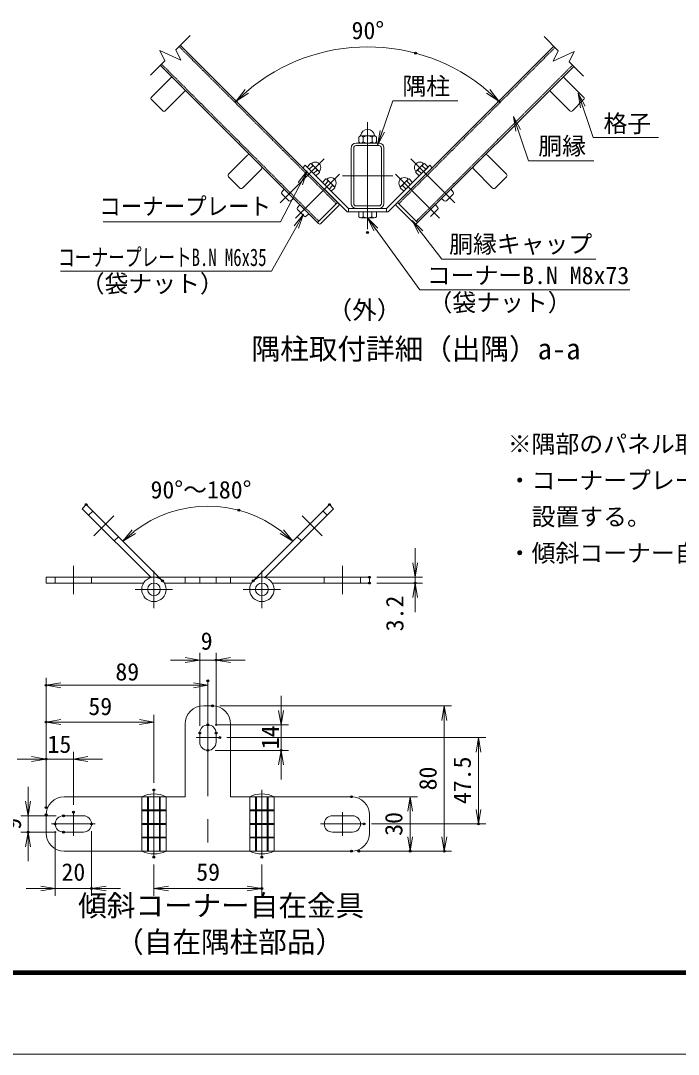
# Model space of a CAD drawing. Units: millimetres, scale not verified, with parts at other scales. Extents: x -4200 to 4200, y -2970 to 2970.
# Drawn here: x 560 to 2369, y -2970 to -126 of the extents above; entities that cross this region are included whole.
import ezdxf
from ezdxf.enums import TextEntityAlignment as Align

# ---------------------------------------------------------------- set-up
doc = ezdxf.new("R2010")
doc.units = ezdxf.units.MM
doc.header["$LTSCALE"] = 10
doc.header["$PDMODE"] = 32
doc.header["$PDSIZE"] = 5
doc.linetypes.add('USER1', pattern=[50.8, 31.75, -6.35, 6.35, -6.35])
doc.linetypes.add('USER2', pattern=[0.375, 0.25, -0.125])
for name, color, linetype, lineweight in [('0-0_D-STR1', 1, 'Continuous', 18), ('0-1_D-BMK', 2, 'USER1', 13), ('0-5_D-STR3', 3, 'Continuous', 13), ('0-6_D-STR-DIM', 7, 'Continuous', 13), ('0-7_0', 7, 'Continuous', 18), ('0-9_D-TTL-TXT', 7, 'Continuous', 18), ('0-A_D-STR-TXT', 7, 'Continuous', 13), ('0-B_D-TTL', 7, 'Continuous', 18)]:
    doc.layers.add(name, color=color, linetype=linetype, lineweight=lineweight)
doc.layers.add('0-8_Defpoints', color=253, linetype='Continuous')
doc.styles.add('ＭＳ ゴシック', font='')
doc.styles.get('ＭＳ ゴシック').set_extended_font_data('MS Gothic')

# ---------------------------------------------------------------- blocks, each defined once
blk = doc.blocks.new('_Open')
at = {"layer": '0-7_0'}
blk.add_line((-10, 1.667), (0, 0), dxfattribs=at)
blk.add_lwpolyline([(-10, -1.667), (0, 0), (-10, 0)], dxfattribs=at)

msp = doc.modelspace()

# ---------------------------------------------------------------- linework, layer by layer
at = {"layer": '0-0_D-STR1', "linetype": 'USER2'}
for p, q in [((996.15, -197.33), (1428.37, -629.55)), ((2029.95, -200), (1600.4, -629.55)), ((947.78, -245.7), (1380, -677.92)), ((2078.32, -248.37), (1648.77, -677.92))]:
    msp.add_line(p, q, dxfattribs=at)
at = {"layer": '0-0_D-STR1'}
for p, q in [((999.55, -193.94), (1431.77, -626.16)), ((2026.56, -196.61), (1597.01, -626.16)), ((944.39, -249.09), (1376.61, -681.31)), ((2081.71, -251.76), (1652.16, -681.31)), ((972.07, -283.99), (919.89, -336.17)), ((2056.7, -283.99), (2108.89, -336.17)), ((1010.26, -322.17), (958.07, -374.36)), ((2018.52, -322.17), (2070.7, -374.36)), ((919.89, -343.39), (950.86, -374.36)), ((2108.89, -343.39), (2077.91, -374.36)), ((1469.39, -476.45), (1469.39, -628.85)), ((1476.29, -476.45), (1476.29, -628.85)), ((1483.19, -462.65), (1545.59, -462.65)), ((1483.19, -469.55), (1545.59, -469.55)), ((1552.49, -628.85), (1552.49, -476.45)), ((1559.39, -628.85), (1559.39, -476.45)), ((1184.21, -496.12), (1132.02, -548.31)), ((1844.57, -496.12), (1896.75, -548.31)), ((1222.39, -534.31), (1170.21, -586.49)), ((1806.39, -534.31), (1858.57, -586.49)), ((1132.02, -555.52), (1162.99, -586.49)), ((1896.75, -555.52), (1865.78, -586.49)), ((1896.75, -555.52), (1865.78, -586.49)), ((1483.19, -635.75), (1545.59, -635.75)), ((1483.19, -642.65), (1545.59, -642.65))]:
    msp.add_line(p, q, dxfattribs=at)
for centre, radius, start, end in [((975.68, -287.6), 5.1, 45, 135), ((975.68, -287.6), 5.1, 45, 135), ((2053.09, -287.6), 5.1, 45, 135), ((2053.09, -287.6), 5.1, 45, 135), ((923.5, -339.78), 5.1, 134.99942, 225), ((1006.65, -318.57), 5.1, 314.99941, 45), ((1006.65, -318.57), 5.1, 314.99941, 45), ((2022.12, -318.57), 5.1, 135, 225.00059), ((2022.12, -318.57), 5.1, 135, 225.00059), ((2105.28, -339.78), 5.1, 315, 45.00058), ((954.47, -370.75), 5.1, 225, 314.99941), ((2074.31, -370.75), 5.1, 225.00059, 315), ((1483.19, -476.45), 13.8, 90.00002, 179.99999), ((1483.19, -476.45), 6.9, 90.00002, 179.99999), ((1545.59, -476.45), 13.8, 0, 90.00002), ((1545.59, -476.45), 6.9, 0, 90.00002), ((1187.81, -499.73), 5.1, 45, 135), ((1187.81, -499.73), 5.1, 45, 135), ((1840.96, -499.73), 5.1, 45, 135), ((1840.96, -499.73), 5.1, 45, 135), ((1218.78, -530.7), 5.1, 314.99941, 45), ((1218.78, -530.7), 5.1, 314.99941, 45), ((1809.99, -530.7), 5.1, 135, 225.00059), ((1809.99, -530.7), 5.1, 135, 225.00059), ((1135.63, -551.91), 5.1, 134.99942, 225), ((1893.15, -551.91), 5.1, 315, 45.00058), ((1893.15, -551.91), 5.1, 315, 45.00058), ((1166.6, -582.88), 5.1, 225, 314.99941), ((1862.18, -582.88), 5.1, 225.00059, 315), ((1862.18, -582.88), 5.1, 225.00059, 315), ((1483.19, -628.85), 13.8, 179.99999, 270.00002), ((1483.19, -628.85), 6.9, 179.99999, 270.00002), ((1545.59, -628.85), 6.9, 270.00002, 0), ((1545.59, -628.85), 13.8, 270.00002, 0)]:
    msp.add_arc(centre, radius, start, end, dxfattribs=at)
at = {"layer": '0-1_D-BMK'}
for p, q in [((1514.39, -405.47), (1514.39, -699.94)), ((1395.02, -505.92), (1273.77, -627.18)), ((1633.75, -505.92), (1755, -627.18)), ((1437.45, -548.35), (1316.2, -669.6)), ((1445.09, -552.71), (1583.69, -552.71)), ((1591.33, -548.35), (1712.58, -669.6)), ((761.15, -1543.21), (816.01, -1488.35)), ((1389.15, -1543.21), (1334.29, -1488.35)), ((705.15, -1703.51), (705.15, -1625.92)), ((926.65, -1639.68), (926.65, -1742.24)), ((1223.65, -1639.68), (1223.65, -1742.24)), ((1445.15, -1703.51), (1445.15, -1625.92)), ((875.37, -1690.96), (977.93, -1690.96)), ((1172.37, -1690.96), (1274.93, -1690.96)), ((1075.15, -1942.41), (1075.15, -2434.54)), ((1042.65, -2098.67), (1107.65, -2098.67)), ((926.65, -2242.67), (926.65, -2427.55)), ((1223.65, -2242.67), (1223.65, -2427.55)), ((705.15, -2303.67), (705.15, -2368.67)), ((1445.15, -2303.67), (1445.15, -2368.67)), ((645.15, -2336.17), (765.15, -2336.17)), ((1505.15, -2336.17), (1385.15, -2336.17))]:
    msp.add_line(p, q, dxfattribs=at)
at = {"layer": '0-5_D-STR3'}
for p, q in [((1490.27, -459.71), (1490.27, -446.21)), ((1495.87, -443.21), (1532.91, -443.21)), ((1495.87, -443.21), (1532.91, -443.21)), ((1502.42, -446.21), (1502.42, -459.71)), ((1526.72, -446.21), (1526.72, -459.71)), ((1538.87, -459.71), (1538.87, -446.21)), ((1495.87, -462.71), (1532.91, -462.71)), ((1495.87, -462.71), (1532.91, -462.71)), ((1343.09, -523.91), (1336.31, -530.7)), ((1457.91, -652.31), (1336.31, -530.7)), ((1461.89, -642.71), (1343.09, -523.91)), ((1357.52, -519.03), (1347.87, -528.68)), ((1372.26, -553.08), (1347.87, -528.68)), ((1363.69, -525.21), (1354.04, -534.86)), ((1360.13, -519.73), (1357.52, -519.03)), ((1381.21, -540.82), (1360.13, -519.73)), ((1375.74, -537.25), (1366.09, -546.91)), ((1566.89, -642.71), (1685.68, -523.91)), ((1570.86, -652.31), (1692.47, -530.7)), ((1647.56, -540.82), (1668.65, -519.73)), ((1653.04, -537.25), (1662.69, -546.91)), ((1656.51, -553.08), (1680.91, -528.68)), ((1665.08, -525.21), (1674.73, -534.86)), ((1668.65, -519.73), (1671.26, -519.03)), ((1671.26, -519.03), (1680.91, -528.68)), ((1685.68, -523.91), (1692.47, -530.7)), ((1381.91, -543.43), (1372.26, -553.08)), ((1381.91, -543.43), (1381.21, -540.82)), ((1399.94, -561.46), (1390.29, -571.11)), ((1406.12, -567.63), (1396.47, -577.29)), ((1402.56, -562.16), (1399.94, -561.46)), ((1423.64, -583.24), (1402.56, -562.16)), ((1605.14, -583.24), (1626.22, -562.16)), ((1622.66, -567.63), (1632.31, -577.29)), ((1626.22, -562.16), (1628.83, -561.46)), ((1628.83, -561.46), (1638.48, -571.11)), ((1646.86, -543.43), (1647.56, -540.82)), ((1646.86, -543.43), (1656.51, -553.08)), ((1285.39, -590.1), (1278.96, -597.76)), ((1414.69, -595.51), (1390.29, -571.11)), ((1418.16, -579.68), (1408.51, -589.33)), ((1424.34, -585.86), (1414.69, -595.51)), ((1424.34, -585.86), (1423.64, -583.24)), ((1604.44, -585.86), (1605.14, -583.24)), ((1604.44, -585.86), (1614.09, -595.51)), ((1610.61, -579.68), (1620.26, -589.33)), ((1614.09, -595.51), (1638.48, -571.11)), ((1743.38, -590.1), (1749.81, -597.76)), ((1279.21, -603.43), (1297.52, -621.74)), ((1310.85, -615.55), (1303.19, -621.98)), ((1717.93, -615.55), (1725.59, -621.98)), ((1749.56, -603.43), (1731.26, -621.74)), ((1327.82, -632.52), (1321.39, -640.19)), ((1321.64, -645.86), (1339.94, -664.16)), ((1431.77, -626.16), (1376.61, -681.31)), ((1434.95, -635.71), (1386.16, -684.5)), ((1434.95, -629.34), (1431.77, -626.16)), ((1457.91, -652.31), (1570.86, -652.31)), ((1461.89, -642.71), (1566.89, -642.71)), ((1461.89, -642.71), (1461.89, -652.31)), ((1490.09, -652.31), (1538.69, -652.31)), ((1490.09, -652.31), (1538.69, -652.31)), ((1490.09, -652.31), (1538.69, -652.31)), ((1490.09, -665.81), (1490.09, -652.31)), ((1502.24, -665.81), (1502.24, -652.31)), ((1526.54, -665.81), (1526.54, -652.31)), ((1538.69, -665.81), (1538.69, -652.31)), ((1566.89, -642.71), (1566.89, -652.31)), ((1593.83, -629.34), (1597.01, -626.16)), ((1593.83, -635.71), (1642.62, -684.5)), ((1597.01, -626.16), (1652.16, -681.31)), ((1707.14, -645.86), (1688.83, -664.16)), ((1700.96, -632.52), (1707.39, -640.19)), ((1353.28, -657.98), (1345.61, -664.41)), ((1379.79, -684.5), (1376.61, -681.31)), ((1495.69, -668.81), (1532.72, -668.81)), ((1648.98, -684.5), (1652.16, -681.31)), ((729.37, -1468.93), (740.68, -1457.61)), ((729.37, -1468.93), (918.82, -1658.38)), ((740.68, -1457.61), (950.34, -1667.27)), ((747.04, -1486.6), (758.36, -1475.29)), ((1409.62, -1457.61), (1199.96, -1667.27)), ((1420.93, -1468.93), (1231.47, -1658.38)), ((1403.25, -1486.6), (1391.94, -1475.29)), ((1420.93, -1468.93), (1409.62, -1457.61)), ((817.75, -1557.31), (829.07, -1546)), ((1332.54, -1557.31), (1321.23, -1546)), ((630.15, -1673.46), (630.15, -1657.46)), ((630.15, -1657.46), (926.65, -1657.46)), ((630.15, -1673.46), (898.08, -1673.46)), ((655.15, -1673.46), (655.15, -1657.46)), ((755.15, -1673.46), (755.15, -1657.46)), ((1223.65, -1657.46), (926.65, -1657.46)), ((1195.08, -1673.46), (955.22, -1673.46)), ((1012.65, -1657.46), (1012.65, -1673.46)), ((1052.65, -1673.46), (1052.65, -1657.46)), ((1097.65, -1673.46), (1097.65, -1657.46)), ((1137.65, -1657.46), (1137.65, -1673.46)), ((1520.15, -1657.46), (1223.65, -1657.46)), ((1520.15, -1673.46), (1252.22, -1673.46)), ((1395.15, -1673.46), (1395.15, -1657.46)), ((1495.15, -1673.46), (1495.15, -1657.46)), ((1520.15, -1673.46), (1520.15, -1657.46)), ((1062.65, -2011.17), (1087.65, -2011.17)), ((1012.65, -2061.17), (1012.65, -2261.17)), ((1137.65, -2061.17), (1137.65, -2261.17)), ((1052.65, -2086.17), (1052.65, -2111.17)), ((1097.65, -2086.17), (1097.65, -2111.17)), ((680.15, -2261.17), (1012.65, -2261.17)), ((893.15, -2261.17), (893.15, -2411.17)), ((909.15, -2261.17), (909.15, -2411.17)), ((911.65, -2261.17), (911.65, -2411.17)), ((941.65, -2261.17), (941.65, -2411.17)), ((944.15, -2261.17), (944.15, -2411.17)), ((960.15, -2261.17), (960.15, -2411.17)), ((1137.65, -2261.17), (1470.15, -2261.17)), ((1190.15, -2261.17), (1190.15, -2411.17)), ((1206.15, -2261.17), (1206.15, -2411.17)), ((1208.65, -2261.17), (1208.65, -2411.17)), ((1238.65, -2261.17), (1238.65, -2411.17)), ((1241.15, -2261.17), (1241.15, -2411.17)), ((1257.15, -2261.17), (1257.15, -2411.17)), ((893.15, -2297.67), (960.15, -2297.67)), ((893.15, -2299.67), (960.15, -2299.67)), ((1257.15, -2297.67), (1190.15, -2297.67)), ((1257.15, -2299.67), (1190.15, -2299.67)), ((630.15, -2311.17), (630.15, -2361.17)), ((677.65, -2313.67), (732.65, -2313.67)), ((1472.65, -2313.67), (1417.65, -2313.67)), ((1520.15, -2311.17), (1520.15, -2361.17)), ((677.65, -2358.67), (732.65, -2358.67)), ((893.15, -2334.67), (960.15, -2334.67)), ((893.15, -2337.67), (960.15, -2337.67)), ((1257.15, -2334.67), (1190.15, -2334.67)), ((1257.15, -2337.67), (1190.15, -2337.67)), ((1472.65, -2358.67), (1417.65, -2358.67)), ((893.15, -2372.67), (960.15, -2372.67)), ((893.15, -2374.67), (960.15, -2374.67)), ((1257.15, -2372.67), (1190.15, -2372.67)), ((1257.15, -2374.67), (1190.15, -2374.67)), ((680.15, -2411.17), (1470.15, -2411.17))]:
    msp.add_line(p, q, dxfattribs=at)
for centre, radius in [((926.65, -1690.96), 33.5), ((926.65, -1690.96), 17.5), ((1223.65, -1690.96), 33.5), ((1223.65, -1690.96), 17.5)]:
    msp.add_circle(centre, radius, dxfattribs=at)
for centre, radius, start, end in [((1514.57, -444.71), 19.5, 7.16806, 172.83194), ((1496.35, -450.82), 7.63, 37.21089, 142.78911), ((1493.74, -442.09), 1.5, 279.83916, 352.83194), ((1514.57, -469.31), 26.1, 62.26063, 117.73937), ((1532.8, -450.85), 7.65, 37.42505, 142.57495), ((1535.41, -442.09), 1.5, 187.16806, 253.42019), ((1496.35, -455.09), 7.63, 217.21089, 322.78911), ((1514.57, -436.6), 26.1, 242.26063, 297.73937), ((1532.8, -455.06), 7.65, 217.42505, 322.57495), ((1370.74, -530.21), 14.91, 314.64798, 135.35202), ((1344.29, -533.93), 21.27, 24.22053, 41.8842), ((1351.22, -549.73), 27.51, 26.96185, 63.03815), ((1367.01, -556.65), 21.27, 48.1158, 65.77947), ((1658.04, -530.21), 14.91, 44.64798, 225.35202), ((1661.76, -556.65), 21.27, 114.22053, 131.8842), ((1677.56, -549.73), 27.51, 116.96185, 153.03815), ((1684.48, -533.93), 21.27, 138.1158, 155.77947), ((1413.16, -572.64), 14.91, 314.64798, 135.35202), ((1386.72, -576.36), 21.27, 24.22053, 41.8842), ((1393.65, -592.15), 27.51, 26.96185, 63.03815), ((1615.61, -572.64), 14.91, 44.64798, 225.35202), ((1635.13, -592.15), 27.51, 116.96185, 153.03815), ((1642.06, -576.36), 21.27, 138.1158, 155.77947), ((1409.44, -599.08), 21.27, 48.1158, 65.77947), ((1619.34, -599.08), 21.27, 114.22053, 131.8842), ((1282.18, -600.46), 4.2, 140, 225), ((1300.49, -618.77), 4.2, 225, 310), ((1728.29, -618.77), 4.2, 230, 315), ((1746.59, -600.46), 4.2, 315, 40), ((1324.61, -642.89), 4.2, 140, 225), ((1431.77, -632.52), 4.5, 315, 45), ((1597.01, -632.52), 4.5, 135, 225), ((1704.17, -642.89), 4.2, 315, 40), ((1342.91, -661.19), 4.2, 225, 310), ((1496.16, -661.19), 7.63, 217.21089, 322.78911), ((1514.39, -642.7), 26.1, 242.26063, 297.73937), ((1532.61, -661.16), 7.65, 217.42505, 322.57495), ((1685.86, -661.19), 4.2, 291.02498, 315), ((1382.97, -681.31), 4.5, 225, 315), ((1645.8, -681.31), 4.5, 225, 315), ((1062.65, -2061.17), 50, 90, 180), ((1087.65, -2061.17), 50, 0, 90), ((1075.15, -2086.17), 22.5, 0, 180), ((1075.15, -2111.17), 22.5, 180, 0), ((680.15, -2311.17), 50, 90, 180), ((926.65, -2332.24), 78.57, 64.76136, 115.23864), ((1223.65, -2332.24), 78.57, 64.76136, 115.23864), ((1470.15, -2311.17), 50, 0, 90), ((677.65, -2336.17), 22.5, 90, 270), ((732.65, -2336.17), 22.5, 270, 90), ((1417.65, -2336.17), 22.5, 90, 270), ((1472.65, -2336.17), 22.5, 270, 90), ((680.15, -2361.17), 50, 180, 270), ((1470.15, -2361.17), 50, 270, 0), ((926.65, -2340.11), 78.57, 244.76136, 295.23864), ((1223.65, -2340.11), 78.57, 244.76136, 295.23864)]:
    msp.add_arc(centre, radius, start, end, dxfattribs=at)
at = {"layer": '0-6_D-STR-DIM'}
for p, q in [((987.27, -206.21), (1026.21, -167.27)), ((2038.83, -208.88), (1999.89, -169.94)), ((943.29, -208.14), (956.66, -236.82)), ((1000.64, -234.89), (943.29, -208.14)), ((987.27, -206.21), (1000.64, -234.89)), ((2038.83, -208.88), (2025.46, -237.56)), ((2025.46, -237.56), (2082.81, -210.82)), ((2082.81, -210.82), (2069.44, -239.49)), ((917.72, -275.76), (956.66, -236.82)), ((2108.38, -278.43), (2069.44, -239.49)), ((1645.6, -1617.46), (1645.6, -1577.46)), ((1540.15, -1657.46), (1665.6, -1657.46)), ((1540.15, -1673.46), (1665.6, -1673.46)), ((1645.6, -1657.46), (1645.6, -1673.46)), ((1645.6, -1713.46), (1645.6, -1753.46)), ((1052.65, -2066.17), (1052.65, -1865.31)), ((1097.65, -2066.17), (1097.65, -1865.31)), ((1012.65, -1885.31), (972.65, -1885.31)), ((1052.65, -1885.31), (1097.65, -1885.31)), ((1137.65, -1885.31), (1177.65, -1885.31)), ((630.15, -2291.17), (630.15, -1934.59)), ((1075.15, -1954.59), (630.15, -1954.59)), ((1075.15, -1962.41), (1075.15, -1974.59)), ((1276.55, -2023.67), (1276.55, -1983.67)), ((1107.65, -2011.17), (1745.63, -2011.17)), ((1725.63, -2011.17), (1725.63, -2411.17)), ((630.15, -2271.17), (630.15, -2035.89)), ((926.65, -2222.67), (926.65, -2035.89)), ((926.65, -2055.89), (630.15, -2055.89)), ((1095.15, -2063.67), (1296.55, -2063.67)), ((1276.55, -2063.67), (1276.55, -2133.67)), ((1127.65, -2098.67), (1839.77, -2098.67)), ((1819.77, -2098.67), (1819.77, -2336.17)), ((590.15, -2157.69), (550.15, -2157.69)), ((630.15, -2291.17), (630.15, -2137.69)), ((705.15, -2157.69), (630.15, -2157.69)), ((705.15, -2283.67), (705.15, -2137.69)), ((745.15, -2157.69), (785.15, -2157.69)), ((1095.15, -2133.67), (1296.55, -2133.67)), ((1276.55, -2173.67), (1276.55, -2213.67)), ((580.34, -2273.67), (580.34, -2233.67)), ((1490.15, -2261.17), (1651.48, -2261.17)), ((1631.48, -2261.17), (1631.48, -2411.17)), ((657.65, -2313.67), (560.34, -2313.67)), ((580.34, -2313.67), (580.34, -2358.67)), ((657.65, -2358.67), (560.34, -2358.67)), ((655.15, -2356.17), (655.15, -2533.58)), ((755.15, -2356.17), (755.15, -2533.58)), ((1525.15, -2336.17), (1839.77, -2336.17)), ((580.34, -2398.67), (580.34, -2438.67)), ((1490.15, -2411.17), (1651.48, -2411.17)), ((1510.15, -2411.17), (1745.63, -2411.17)), ((926.65, -2447.55), (926.65, -2533.58)), ((1223.65, -2447.55), (1223.65, -2533.58)), ((615.15, -2513.58), (575.15, -2513.58)), ((655.15, -2513.58), (755.15, -2513.58)), ((795.15, -2513.58), (835.15, -2513.58)), ((926.65, -2513.58), (1223.65, -2513.58))]:
    msp.add_line(p, q, dxfattribs=at)
for centre, radius, start, end in [((1514.39, -708.78), 510.71, 49.48872, 130.51128), ((1075.15, -1792.08), 330.31, 51.94276, 128.05724)]:
    msp.add_arc(centre, radius, start, end, dxfattribs=at)
at = {"layer": '0-8_Defpoints'}
for p in [(1646.57, -215.48), (1153.26, -347.66), (1875.51, -347.66), (1514.39, -708.78), (740.68, -1457.61), (1160.64, -1473.03), (1409.62, -1457.61), (950.34, -1667.27), (1199.96, -1667.27), (1520.15, -1657.46), (1520.15, -1673.46), (1645.6, -1673.46), (1097.65, -1885.31), (630.15, -1954.59), (1075.15, -1942.41), (1087.65, -2011.17), (630.15, -2055.89), (1075.15, -2063.67), (1052.65, -2086.17), (1097.65, -2086.17), (1107.65, -2098.67), (1075.15, -2133.67), (1276.55, -2133.67), (630.15, -2157.69), (926.65, -2242.67), (1470.15, -2261.17), (630.15, -2291.17), (705.15, -2303.67), (630.15, -2311.17), (677.65, -2313.67), (580.34, -2358.67), (655.15, -2336.17), (677.65, -2358.67), (755.15, -2336.17), (1505.15, -2336.17), (1819.77, -2336.17), (1470.15, -2411.17), (1490.15, -2411.17), (1631.48, -2411.17), (1725.63, -2411.17), (926.65, -2427.55), (1223.65, -2427.55), (755.15, -2513.58), (1223.65, -2513.58)]:
    msp.add_point(p, dxfattribs=at)
at = {"layer": '0-A_D-STR-TXT'}
for points in [[(2314.86, -447.17), (2135.25, -447.17), (2094.38, -327.72)], [(1763.22, -347.03), (1583.61, -347.03), (1542.74, -466.48)], [(2137.12, -511.49), (1957.52, -511.49), (1916.64, -392.04)], [(787.01, -679.68), (1275.12, -679.68), (1347.03, -540.84)], [(669.88, -815.55), (1249.77, -815.55), (1337.27, -660.54)], [(2235.66, -867.03), (1658.33, -867.03), (1515.09, -669.77)], [(2142.74, -782.54), (1718.55, -782.54), (1638.1, -677.79)]]:
    msp.add_lwpolyline(points, dxfattribs=at)
at = {"layer": '0-B_D-TTL'}
for points in [[(-4199.76, -2970.01), (4200.24, -2970.01), (4200.24, 2969.99), (-4199.76, 2969.99)], [(-3929.76, 2749.99), (3930.24, 2749.99), (3930.24, -2750.01), (-3929.76, -2750.01)], [(-3927.26, 2747.49), (3927.74, 2747.49), (3927.74, -2747.51), (-3927.26, -2747.51)], [(-3924.76, 2744.99), (3925.24, 2744.99), (3925.24, -2745.01), (-3924.76, -2745.01)], [(-3922.26, 2742.49), (3922.74, 2742.49), (3922.74, -2742.51), (-3922.26, -2742.51)], [(-3919.76, 2739.99), (3920.24, 2739.99), (3920.24, -2740.01), (-3919.76, -2740.01)]]:
    msp.add_lwpolyline(points, close=True, dxfattribs=at)

# ---------------------------------------------------------------- block references
at = {"layer": '0-6_D-STR-DIM', "xscale": 4, "yscale": 4}
for p, rotation in [((1153.26, -347.66), 222.75564), ((1875.51, -347.66), 317.24436), ((841.59, -1558.52), 221.52862), ((1308.71, -1558.52), 318.47138), ((1645.6, -1657.46), 270), ((1645.6, -1673.46), 90), ((1097.65, -1885.31), 180), ((630.15, -1954.59), 180), ((1725.63, -2011.17), 90), ((1276.55, -2063.67), 270), ((630.15, -2055.89), 180), ((1819.77, -2098.67), 90), ((705.15, -2157.69), 180), ((1276.55, -2133.67), 90), ((580.34, -2313.67), 270), ((1631.48, -2261.17), 90), ((1819.77, -2336.17), 270), ((580.34, -2358.67), 90), ((1631.48, -2411.17), 270), ((1725.63, -2411.17), 270), ((755.15, -2513.58), 180), ((926.65, -2513.58), 180)]:
    msp.add_blockref('_Open', p, dxfattribs=dict(at, rotation=rotation))
for p in [(1052.65, -1885.31), (1075.15, -1954.59), (926.65, -2055.89), (630.15, -2157.69), (655.15, -2513.58), (1223.65, -2513.58)]:
    msp.add_blockref('_Open', p, dxfattribs=at)
at = {"layer": '0-A_D-STR-TXT', "xscale": 4, "yscale": 4}
for p, rotation in [((2093.73, -325.83), 108.8919), ((1915.99, -390.15), 108.8919), ((1542.09, -468.37), 251.10813), ((1347.95, -539.06), 62.61681), ((1338.26, -658.8), 60.55492), ((1513.91, -668.15), 125.98605), ((1636.88, -676.21), 127.525)]:
    msp.add_blockref('_Open', p, dxfattribs=dict(at, rotation=rotation))

# ---------------------------------------------------------------- texts
at = {"layer": '0-6_D-STR-DIM', "style": 'ＭＳ ゴシック'}
for s, p in [('90°', (1470.45, -191.33)), ('90°～180°', (917.42, -1455.03)), ('9', (1055.42, -1871.14)), ('89', (820.66, -1955.84)), ('59', (746.4, -2051.04)), ('15', (633.89, -2155.06)), ('20', (672.39, -2506.83)), ('59', (1043.15, -2506.83))]:
    msp.add_text(s, height=48.09, dxfattribs=at).set_placement(p, align=Align.BOTTOM_LEFT)
for s, p in [('3.2', (1627.54, -1806.23)), ('14', (1285.06, -2130.45)), ('47.5', (1813.03, -2281.54)), ('80', (1718.88, -2243.8)), ('9', (575.49, -2352.16)), ('30', (1624.73, -2368.8))]:
    msp.add_text(s, height=48.09, rotation=90, dxfattribs=at).set_placement(p, align=Align.BOTTOM_LEFT)
at = {"layer": '0-9_D-TTL-TXT', "style": 'ＭＳ ゴシック'}
for s, p in [('隅柱取付詳細（出隅）a-a', (1195.41, -1075.18)), ('傾斜コーナー自在金具', (718.14, -2607.01)), ('（自在隅柱部品）', (820.2, -2707.01))]:
    msp.add_text(s, height=57.7, dxfattribs=at).set_placement(p, align=Align.BOTTOM_LEFT)
at = {"layer": '0-A_D-STR-TXT', "style": 'ＭＳ ゴシック'}
for s, height, p in [('隅柱', 48.09, (1610.34, -344.65)), ('格子', 48.09, (2163.59, -447.45)), ('胴縁', 48.09, (1984.24, -509.12)), ('胴縁キャップ', 48.09, (1738.95, -779.21)), ('（袋ナット）', 48.09, (725.41, -888.09)), ('コーナーB.N M8x73', 48.09, (1677.51, -865.27)), ('（袋ナット）', 48.09, (1682.16, -939.96)), ('（外）', 49.49, (1404.71, -961.64)), ('※隅部のパネル取付け', 48.09, (1900.24, -1329.26)), ('・コーナープレートの場合：現場でパネルを70mm切断、孔加工をし', 48.09, (1900.24, -1429.26)), ('\u3000設置する。', 48.09, (1900.24, -1529.26)), ('・傾斜コーナー自在金具の場合：現場で孔加工をし設置する。', 48.09, (1900.24, -1629.26))]:
    msp.add_text(s, height=height, dxfattribs=at).set_placement(p, align=Align.BOTTOM_LEFT)
for s, width, p in [('コーナープレート', 0.9, (776.48, -675.08)), ('コーナープレートB.N M6x35', 0.7, (663.1, -815.6))]:
    msp.add_text(s, height=48.09, dxfattribs=dict(at, width=width)).set_placement(p, align=Align.BOTTOM_LEFT)

doc.saveas('drawing.dxf')
